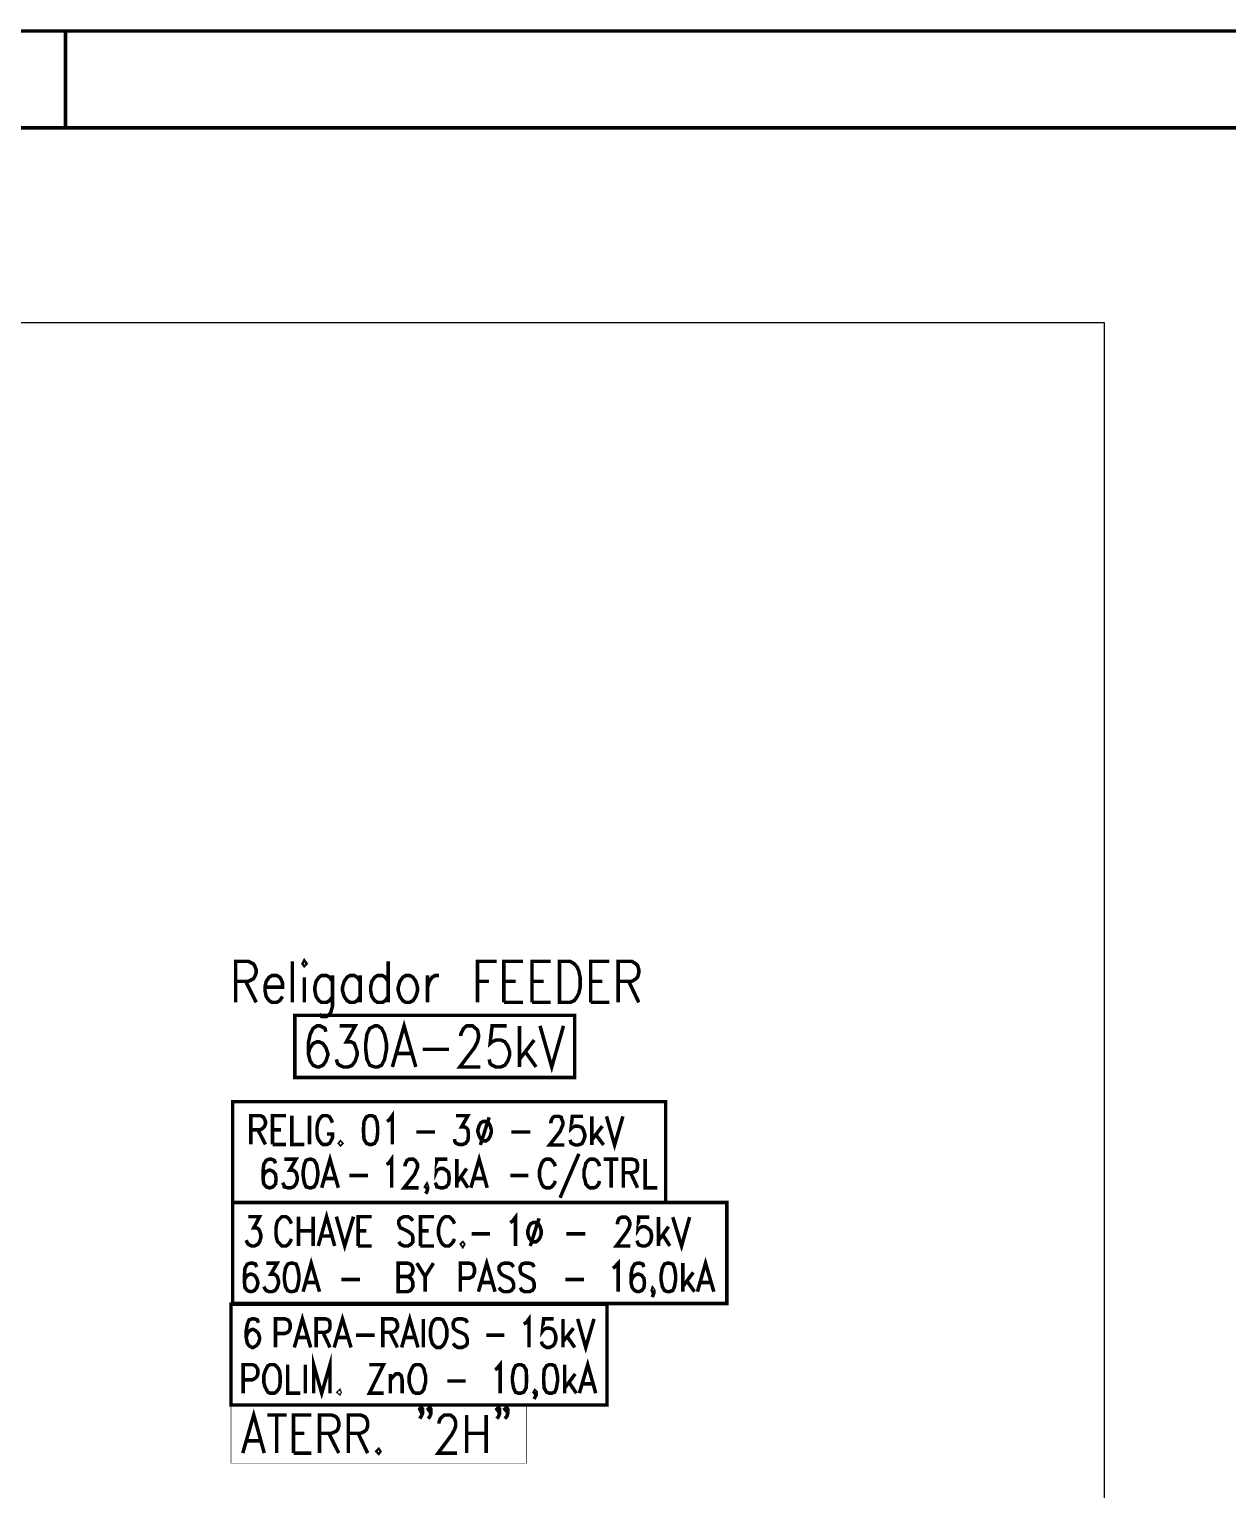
# Model space of a CAD drawing. Header units: millimetres. Extents: x 7 to 427, y 16 to 313.
# Drawn here: x 239.7 to 326.1, y 207.6 to 312.9 of the extents above; entities that cross this region are included whole.
import ezdxf

# ---------------------------------------------------------------- set-up
doc = ezdxf.new("R2010")
doc.units = ezdxf.units.MM
doc.layers.add('P', color=7, linetype='Continuous')

msp = doc.modelspace()

# ---------------------------------------------------------------- linework, layer by layer
at = {"layer": 'P'}
for points, const_width in [([(7.267, 312.808), (427.267, 312.808)], 0.254), ([(242.27, 312.808), (242.27, 305.823)], 0.254), ([(32.297, 305.823), (420.229, 305.823)], 0.254), ([(254.547, 242.746), (254.547, 245.71), (255.464, 245.71), (255.817, 245.533), (255.905, 245.41), (256.028, 245.11), (256.028, 244.863), (255.905, 244.563), (255.817, 244.44), (255.464, 244.263), (254.547, 244.263)], 0.254), ([(258.639, 245.71), (258.639, 242.746)], 0.254), ([(259.415, 245.533), (259.503, 245.41), (259.627, 245.533), (259.503, 245.71), (259.415, 245.533)], 0.254), ([(265.553, 245.71), (265.553, 242.746)], 0.254), ([(271.992, 242.746), (271.992, 245.71), (273.385, 245.71)], 0.254), ([(273.897, 242.746), (273.897, 245.71), (275.29, 245.71)], 0.254), ([(275.925, 242.746), (275.925, 245.71), (277.283, 245.71)], 0.254), ([(277.918, 242.746), (277.918, 245.71), (278.677, 245.71), (278.977, 245.533), (279.188, 245.286), (279.312, 244.987), (279.4, 244.563), (279.4, 243.84), (279.312, 243.417), (279.188, 243.17), (278.977, 242.87), (278.677, 242.746), (277.918, 242.746)], 0.254), ([(280.158, 242.746), (280.158, 245.71), (281.517, 245.71)], 0.254), ([(282.152, 242.746), (282.152, 245.71), (283.122, 245.71), (283.422, 245.533), (283.545, 245.41), (283.633, 245.11), (283.633, 244.863), (283.545, 244.563), (283.422, 244.44), (283.122, 244.263), (282.152, 244.263)], 0.254), ([(256.663, 243.84), (257.933, 243.84), (257.933, 244.14), (257.81, 244.44), (257.722, 244.563), (257.51, 244.687), (257.175, 244.687), (256.963, 244.563), (256.752, 244.263), (256.663, 243.84), (256.663, 243.593), (256.752, 243.17), (256.963, 242.87), (257.175, 242.746), (257.51, 242.746), (257.722, 242.87), (257.933, 243.17)], 0.254), ([(259.503, 244.563), (259.503, 242.746)], 0.254), ([(261.532, 244.263), (261.32, 244.563), (261.108, 244.687), (260.756, 244.687), (260.562, 244.563), (260.35, 244.263), (260.262, 243.84), (260.262, 243.593), (260.35, 243.17), (260.562, 242.87), (260.756, 242.746), (261.108, 242.746), (261.32, 242.87), (261.532, 243.17)], 0.254), ([(261.532, 244.687), (261.532, 242.447), (261.408, 242.023), (261.32, 241.9), (261.108, 241.723), (260.756, 241.723), (260.562, 241.9)], 0.254), ([(263.525, 244.263), (263.313, 244.563), (263.102, 244.687), (262.802, 244.687), (262.59, 244.563), (262.378, 244.263), (262.255, 243.84), (262.255, 243.593), (262.378, 243.17), (262.59, 242.87), (262.802, 242.746), (263.102, 242.746), (263.313, 242.87), (263.525, 243.17)], 0.254), ([(263.525, 244.687), (263.525, 242.746)], 0.254), ([(265.553, 244.263), (265.342, 244.563), (265.13, 244.687), (264.795, 244.687), (264.583, 244.563), (264.372, 244.263), (264.283, 243.84), (264.283, 243.593), (264.372, 243.17), (264.583, 242.87), (264.795, 242.746), (265.13, 242.746), (265.342, 242.87), (265.553, 243.17)], 0.254), ([(266.823, 244.687), (266.612, 244.563), (266.4, 244.263), (266.277, 243.84), (266.277, 243.593), (266.4, 243.17), (266.612, 242.87), (266.823, 242.746), (267.106, 242.746), (267.335, 242.87), (267.547, 243.17), (267.67, 243.593), (267.67, 243.84), (267.547, 244.263), (267.335, 244.563), (267.106, 244.687), (266.823, 244.687)], 0.254), ([(268.393, 244.687), (268.393, 242.746)], 0.254), ([(268.393, 243.84), (268.517, 244.263), (268.728, 244.563), (268.94, 244.687), (269.222, 244.687)], 0.254), ([(255.27, 244.263), (256.028, 242.746)], 0.254), ([(271.992, 244.263), (272.838, 244.263)], 0.254), ([(273.897, 244.263), (274.743, 244.263)], 0.254), ([(275.925, 244.263), (276.772, 244.263)], 0.254), ([(280.158, 244.263), (281.005, 244.263)], 0.254), ([(282.91, 244.263), (283.633, 242.746)], 0.254), ([(273.897, 242.746), (275.29, 242.746)], 0.254), ([(275.925, 242.746), (277.283, 242.746)], 0.254), ([(280.158, 242.746), (281.517, 242.746)], 0.254), ([(258.815, 241.812), (279.012, 241.812), (279.012, 237.331), (258.815, 237.331), (258.815, 241.812)], 0.254), ([(265.853, 238.09), (266.7, 241.053), (267.547, 238.09)], 0.254), ([(261.056, 240.63), (260.985, 240.877), (260.632, 241.053), (260.421, 241.053), (260.138, 240.877), (259.927, 240.453), (259.786, 239.783), (259.786, 239.06), (259.927, 238.513), (260.138, 238.213), (260.421, 238.09), (260.562, 238.09), (260.844, 238.213), (261.056, 238.513), (261.197, 238.936), (261.197, 239.06), (261.056, 239.483), (260.844, 239.783), (260.562, 239.907), (260.421, 239.907), (260.138, 239.783), (259.927, 239.483), (259.786, 239.06)], 0.254), ([(262.043, 241.053), (263.172, 241.053), (262.537, 239.907), (262.872, 239.907), (263.102, 239.783), (263.172, 239.607), (263.313, 239.183), (263.313, 238.936), (263.172, 238.513), (262.961, 238.213), (262.678, 238.09), (262.326, 238.09), (262.043, 238.213), (261.902, 238.337), (261.814, 238.637)], 0.254), ([(264.583, 241.053), (264.231, 240.877), (264.019, 240.453), (263.931, 239.783), (263.931, 239.36), (264.019, 238.637), (264.231, 238.213), (264.583, 238.09), (264.795, 238.09), (265.077, 238.213), (265.289, 238.637), (265.43, 239.36), (265.43, 239.783), (265.289, 240.453), (265.077, 240.877), (264.795, 241.053), (264.583, 241.053)], 0.254), ([(270.792, 240.33), (270.792, 240.453), (270.933, 240.753), (271.004, 240.877), (271.216, 241.053), (271.639, 241.053), (271.851, 240.877), (271.992, 240.753), (272.062, 240.453), (272.062, 240.206), (271.992, 239.907), (271.78, 239.483), (270.722, 238.09), (272.203, 238.09)], 0.254), ([(274.108, 241.053), (273.05, 241.053), (272.909, 239.783), (273.05, 239.907), (273.332, 240.03), (273.685, 240.03), (273.967, 239.907), (274.179, 239.607), (274.32, 239.183), (274.32, 238.936), (274.179, 238.513), (273.967, 238.213), (273.685, 238.09), (273.332, 238.09), (273.05, 238.213), (272.909, 238.337), (272.838, 238.637)], 0.254), ([(275.026, 241.053), (275.026, 238.09)], 0.254), ([(276.507, 241.053), (277.354, 238.09), (278.201, 241.053)], 0.254), ([(266.136, 239.06), (267.194, 239.06)], 0.254), ([(268.041, 239.36), (269.946, 239.36)], 0.254), ([(276.084, 240.03), (275.026, 238.637)], 0.254), ([(275.449, 239.183), (276.225, 238.09)], 0.254), ([(254.335, 228.318), (285.574, 228.318), (285.574, 235.585), (254.335, 235.585), (254.335, 228.318)], 0.254), ([(265.465, 234.156), (265.642, 234.28), (265.853, 234.58), (265.853, 232.498)], 0.254), ([(255.64, 232.498), (255.64, 234.58), (256.328, 234.58), (256.522, 234.491), (256.611, 234.368), (256.699, 234.156), (256.699, 233.98), (256.611, 233.768), (256.522, 233.68), (256.328, 233.557), (255.64, 233.557)], 0.254), ([(257.21, 232.498), (257.21, 234.58), (258.18, 234.58)], 0.254), ([(258.604, 234.58), (258.604, 232.498), (259.503, 232.498)], 0.254), ([(259.874, 234.58), (259.874, 232.498)], 0.254), ([(261.532, 234.068), (261.444, 234.28), (261.32, 234.491), (261.144, 234.58), (260.844, 234.58), (260.72, 234.491), (260.562, 234.28), (260.473, 234.068), (260.421, 233.768), (260.421, 233.257), (260.473, 232.974), (260.562, 232.798), (260.72, 232.586), (260.844, 232.498), (261.144, 232.498), (261.32, 232.586), (261.444, 232.798), (261.532, 232.974), (261.532, 233.257), (261.144, 233.257)], 0.254), ([(264.195, 234.58), (263.984, 234.491), (263.807, 234.156), (263.772, 233.68), (263.772, 233.398), (263.807, 232.886), (263.984, 232.586), (264.195, 232.498), (264.372, 232.498), (264.583, 232.586), (264.742, 232.886), (264.795, 233.398), (264.795, 233.68), (264.742, 234.156), (264.583, 234.491), (264.372, 234.58), (264.195, 234.58)], 0.254), ([(270.457, 234.58), (271.304, 234.58), (270.845, 233.768), (271.057, 233.768), (271.216, 233.68), (271.304, 233.557), (271.339, 233.257), (271.339, 233.098), (271.304, 232.798), (271.145, 232.586), (270.933, 232.498), (270.669, 232.498), (270.457, 232.586), (270.369, 232.675), (270.334, 232.886)], 0.254), ([(272.397, 234.156), (272.239, 234.068), (272.115, 233.856), (272.027, 233.557), (272.027, 233.398), (272.115, 233.098), (272.239, 232.886), (272.397, 232.763), (272.627, 232.763), (272.785, 232.886), (272.909, 233.098), (272.997, 233.398), (272.997, 233.557), (272.909, 233.856), (272.785, 234.068), (272.627, 234.156), (272.397, 234.156)], 0.254), ([(272.838, 234.456), (272.203, 232.463)], 0.254), ([(277.283, 234.033), (277.283, 234.103), (277.354, 234.315), (277.442, 234.456), (277.566, 234.527), (277.865, 234.527), (278.042, 234.456), (278.077, 234.315), (278.165, 234.103), (278.165, 233.945), (278.077, 233.733), (277.954, 233.433), (277.195, 232.463), (278.253, 232.463)], 0.254), ([(279.612, 234.527), (278.836, 234.527), (278.747, 233.645), (278.836, 233.733), (279.047, 233.821), (279.259, 233.821), (279.523, 233.733), (279.647, 233.521), (279.735, 233.221), (279.735, 233.045), (279.647, 232.763), (279.523, 232.551), (279.259, 232.463), (279.047, 232.463), (278.836, 232.551), (278.747, 232.622), (278.677, 232.833)], 0.254), ([(280.247, 234.527), (280.247, 232.463)], 0.254), ([(281.005, 233.821), (280.247, 232.833)], 0.254), ([(281.305, 234.527), (281.887, 232.463), (282.487, 234.527)], 0.254), ([(256.152, 233.557), (256.699, 232.498)], 0.254), ([(257.21, 233.557), (257.81, 233.557)], 0.254), ([(267.582, 233.398), (268.94, 233.398)], 0.254), ([(274.443, 233.398), (275.802, 233.398)], 0.254), ([(280.529, 233.221), (281.093, 232.463)], 0.254), ([(257.21, 232.498), (258.18, 232.498)], 0.254), ([(260.756, 229.376), (261.355, 231.44), (261.955, 229.376)], 0.254), ([(262.114, 232.675), (262.043, 232.586), (262.114, 232.498), (262.202, 232.586), (262.114, 232.675)], 0.254), ([(265.43, 231.069), (265.589, 231.14), (265.8, 231.44), (265.8, 229.376)], 0.254), ([(271.515, 229.376), (272.115, 231.44), (272.697, 229.376)], 0.254), ([(279.312, 231.828), (277.954, 228.653)], 0.254), ([(257.422, 231.14), (257.334, 231.352), (257.122, 231.44), (256.963, 231.44), (256.752, 231.352), (256.575, 231.069), (256.522, 230.558), (256.522, 230.046), (256.575, 229.658), (256.752, 229.447), (256.963, 229.376), (257.034, 229.376), (257.246, 229.447), (257.422, 229.658), (257.457, 229.958), (257.457, 230.046), (257.422, 230.346), (257.246, 230.558), (257.034, 230.646), (256.963, 230.646), (256.752, 230.558), (256.575, 230.346), (256.522, 230.046)], 0.254), ([(258.057, 231.44), (258.904, 231.44), (258.445, 230.646), (258.692, 230.646), (258.815, 230.558), (258.904, 230.47), (258.992, 230.17), (258.992, 229.958), (258.904, 229.658), (258.727, 229.447), (258.516, 229.376), (258.304, 229.376), (258.057, 229.447), (258.022, 229.588), (257.933, 229.747)], 0.254), ([(259.874, 231.44), (259.627, 231.352), (259.503, 231.069), (259.415, 230.558), (259.415, 230.258), (259.503, 229.747), (259.627, 229.447), (259.874, 229.376), (259.997, 229.376), (260.209, 229.447), (260.385, 229.747), (260.473, 230.258), (260.473, 230.558), (260.385, 231.069), (260.209, 231.352), (259.997, 231.44), (259.874, 231.44)], 0.254), ([(266.771, 230.928), (266.771, 231.069), (266.859, 231.228), (266.912, 231.352), (267.07, 231.44), (267.37, 231.44), (267.494, 231.352), (267.582, 231.228), (267.67, 231.069), (267.67, 230.858), (267.582, 230.646), (267.458, 230.346), (266.7, 229.376), (267.758, 229.376)], 0.254), ([(269.822, 231.44), (269.064, 231.44), (269.028, 230.558), (269.064, 230.646), (269.311, 230.77), (269.522, 230.77), (269.734, 230.646), (269.91, 230.47), (269.946, 230.17), (269.946, 229.958), (269.91, 229.658), (269.734, 229.447), (269.522, 229.376), (269.311, 229.376), (269.064, 229.447), (269.028, 229.588), (268.94, 229.747)], 0.254), ([(270.51, 231.44), (270.51, 229.376)], 0.254), ([(271.216, 230.77), (270.51, 229.747)], 0.254), ([(277.618, 230.928), (277.53, 231.14), (277.354, 231.352), (277.23, 231.44), (276.931, 231.44), (276.772, 231.352), (276.631, 231.14), (276.56, 230.928), (276.472, 230.646), (276.472, 230.17), (276.56, 229.87), (276.631, 229.658), (276.772, 229.447), (276.931, 229.376), (277.23, 229.376), (277.354, 229.447), (277.53, 229.658), (277.618, 229.87)], 0.254), ([(280.793, 230.928), (280.741, 231.14), (280.582, 231.352), (280.405, 231.44), (280.106, 231.44), (279.982, 231.352), (279.806, 231.14), (279.77, 230.928), (279.682, 230.646), (279.682, 230.17), (279.77, 229.87), (279.806, 229.658), (279.982, 229.447), (280.106, 229.376), (280.405, 229.376), (280.582, 229.447), (280.741, 229.658), (280.793, 229.87)], 0.254), ([(281.093, 231.44), (282.152, 231.44)], 0.254), ([(281.64, 231.44), (281.64, 229.376)], 0.254), ([(282.522, 229.376), (282.522, 231.44), (283.157, 231.44), (283.422, 231.352), (283.492, 231.228), (283.545, 231.069), (283.545, 230.858), (283.492, 230.646), (283.422, 230.558), (283.157, 230.47), (282.522, 230.47)], 0.254), ([(284.092, 231.44), (284.092, 229.376), (284.974, 229.376)], 0.254), ([(260.985, 230.046), (261.743, 230.046)], 0.254), ([(262.749, 230.258), (264.107, 230.258)], 0.254), ([(268.393, 229.447), (268.34, 229.376), (268.252, 229.447), (268.34, 229.588), (268.393, 229.447), (268.393, 229.235), (268.34, 229.076), (268.252, 228.953)], 0.254), ([(270.792, 230.17), (271.304, 229.376)], 0.254), ([(271.78, 230.046), (272.486, 230.046)], 0.254), ([(274.355, 230.258), (275.661, 230.258)], 0.254), ([(283.034, 230.47), (283.545, 229.376)], 0.254), ([(254.335, 221.033), (289.983, 221.033), (289.983, 228.318), (254.335, 228.318), (254.335, 221.033)], 0.254), ([(260.509, 225.178), (261.108, 227.295), (261.691, 225.178)], 0.254), ([(274.355, 226.871), (274.514, 226.96), (274.743, 227.259), (274.743, 225.178)], 0.254), ([(255.464, 227.295), (256.275, 227.295), (255.852, 226.483), (256.064, 226.483), (256.187, 226.413), (256.275, 226.272), (256.364, 225.989), (256.364, 225.778), (256.275, 225.478), (256.152, 225.302), (255.905, 225.178), (255.693, 225.178), (255.464, 225.302), (255.393, 225.39), (255.305, 225.601)], 0.254), ([(258.568, 226.783), (258.48, 226.995), (258.357, 227.171), (258.18, 227.295), (257.881, 227.295), (257.757, 227.171), (257.581, 226.995), (257.51, 226.783), (257.457, 226.483), (257.457, 225.989), (257.51, 225.69), (257.581, 225.478), (257.757, 225.302), (257.881, 225.178), (258.18, 225.178), (258.357, 225.302), (258.48, 225.478), (258.568, 225.69)], 0.254), ([(259.08, 227.295), (259.08, 225.178)], 0.254), ([(260.138, 227.295), (260.138, 225.178)], 0.254), ([(261.814, 227.295), (262.414, 225.178), (263.049, 227.295)], 0.254), ([(263.384, 225.178), (263.384, 227.295), (264.372, 227.295)], 0.254), ([(267.335, 226.995), (267.194, 227.171), (266.982, 227.295), (266.7, 227.295), (266.435, 227.171), (266.312, 226.995), (266.312, 226.783), (266.4, 226.572), (266.435, 226.483), (266.612, 226.413), (267.035, 226.201), (267.194, 226.06), (267.282, 225.989), (267.335, 225.778), (267.335, 225.478), (267.194, 225.302), (266.982, 225.178), (266.7, 225.178), (266.435, 225.302), (266.312, 225.478)], 0.254), ([(267.882, 225.178), (267.882, 227.295), (268.852, 227.295)], 0.254), ([(270.334, 226.783), (270.245, 226.995), (270.087, 227.171), (269.946, 227.295), (269.663, 227.295), (269.487, 227.171), (269.363, 226.995), (269.275, 226.783), (269.187, 226.483), (269.187, 225.989), (269.275, 225.69), (269.363, 225.478), (269.487, 225.302), (269.663, 225.178), (269.946, 225.178), (270.087, 225.302), (270.245, 225.478), (270.334, 225.69)], 0.254), ([(276.013, 226.871), (275.837, 226.783), (275.713, 226.572), (275.625, 226.272), (275.625, 226.06), (275.713, 225.778), (275.837, 225.601), (276.013, 225.478), (276.225, 225.478), (276.384, 225.601), (276.507, 225.778), (276.595, 226.06), (276.595, 226.272), (276.507, 226.572), (276.384, 226.783), (276.225, 226.871), (276.013, 226.871)], 0.254), ([(276.437, 227.171), (275.802, 225.178)], 0.254), ([(282.099, 226.748), (282.099, 226.871), (282.152, 227.048), (282.222, 227.171), (282.399, 227.259), (282.698, 227.259), (282.822, 227.171), (282.91, 227.048), (282.981, 226.871), (282.981, 226.66), (282.91, 226.448), (282.734, 226.148), (282.011, 225.178), (283.034, 225.178)], 0.254), ([(284.392, 227.259), (283.633, 227.259), (283.58, 226.36), (283.633, 226.448), (283.88, 226.572), (284.092, 226.572), (284.304, 226.448), (284.48, 226.272), (284.551, 225.989), (284.551, 225.778), (284.48, 225.478), (284.304, 225.266), (284.092, 225.178), (283.88, 225.178), (283.633, 225.266), (283.58, 225.354), (283.492, 225.566)], 0.254), ([(285.062, 227.259), (285.062, 225.178)], 0.254), ([(285.785, 226.572), (285.062, 225.566)], 0.254), ([(286.085, 227.259), (286.72, 225.178), (287.302, 227.259)], 0.254), ([(259.08, 226.272), (260.138, 226.272)], 0.254), ([(260.72, 225.901), (261.479, 225.901)], 0.254), ([(263.384, 226.272), (263.984, 226.272)], 0.254), ([(267.882, 226.272), (268.464, 226.272)], 0.254), ([(270.933, 225.39), (270.845, 225.302), (270.933, 225.178), (271.004, 225.302), (270.933, 225.39)], 0.254), ([(271.568, 226.06), (272.909, 226.06)], 0.254), ([(278.412, 226.06), (279.77, 226.06)], 0.254), ([(285.362, 225.989), (285.873, 225.178)], 0.254), ([(259.415, 221.88), (259.997, 223.943), (260.597, 221.88)], 0.254), ([(263.384, 225.178), (264.372, 225.178)], 0.254), ([(267.882, 225.178), (268.852, 225.178)], 0.254), ([(272.062, 221.88), (272.662, 223.943), (273.262, 221.88)], 0.254), ([(287.867, 221.88), (288.449, 223.943), (289.048, 221.88)], 0.254), ([(256.064, 223.661), (255.976, 223.873), (255.764, 223.943), (255.605, 223.943), (255.393, 223.873), (255.217, 223.573), (255.182, 223.061), (255.182, 222.55), (255.217, 222.179), (255.393, 221.968), (255.605, 221.88), (255.693, 221.88), (255.905, 221.968), (256.064, 222.179), (256.152, 222.462), (256.152, 222.55), (256.064, 222.85), (255.905, 223.061), (255.693, 223.15), (255.605, 223.15), (255.393, 223.061), (255.217, 222.85), (255.182, 222.55)], 0.254), ([(256.752, 223.943), (257.545, 223.943), (257.087, 223.15), (257.334, 223.15), (257.457, 223.061), (257.545, 222.973), (257.634, 222.673), (257.634, 222.462), (257.545, 222.179), (257.387, 221.968), (257.175, 221.88), (256.963, 221.88), (256.752, 221.968), (256.663, 222.091), (256.575, 222.25)], 0.254), ([(258.516, 223.943), (258.304, 223.873), (258.145, 223.573), (258.057, 223.061), (258.057, 222.762), (258.145, 222.25), (258.304, 221.968), (258.516, 221.88), (258.639, 221.88), (258.904, 221.968), (259.027, 222.25), (259.115, 222.762), (259.115, 223.061), (259.027, 223.573), (258.904, 223.873), (258.639, 223.943), (258.516, 223.943)], 0.254), ([(266.947, 222.973), (267.159, 222.85), (267.247, 222.762), (267.335, 222.55), (267.335, 222.25), (267.247, 222.091), (267.159, 221.968), (266.947, 221.88), (266.277, 221.88), (266.277, 223.943), (266.947, 223.943), (267.159, 223.873), (267.247, 223.785), (267.335, 223.573), (267.335, 223.361), (267.247, 223.15), (267.159, 223.061), (266.947, 222.973), (266.277, 222.973)], 0.254), ([(267.617, 223.943), (268.217, 222.973), (268.217, 221.88)], 0.254), ([(268.817, 223.943), (268.217, 222.973)], 0.254), ([(270.757, 221.88), (270.757, 223.943), (271.392, 223.943), (271.639, 223.873), (271.692, 223.785), (271.78, 223.573), (271.78, 223.273), (271.692, 223.061), (271.639, 222.973), (271.392, 222.85), (270.757, 222.85)], 0.254), ([(274.602, 223.661), (274.443, 223.873), (274.232, 223.943), (273.932, 223.943), (273.72, 223.873), (273.544, 223.661), (273.544, 223.449), (273.632, 223.273), (273.72, 223.15), (273.844, 223.061), (274.32, 222.85), (274.443, 222.762), (274.514, 222.673), (274.602, 222.462), (274.602, 222.179), (274.443, 221.968), (274.232, 221.88), (273.932, 221.88), (273.72, 221.968), (273.544, 222.179)], 0.254), ([(276.084, 223.661), (275.96, 223.873), (275.713, 223.943), (275.414, 223.943), (275.202, 223.873), (275.078, 223.661), (275.078, 223.449), (275.114, 223.273), (275.202, 223.15), (275.378, 223.061), (275.802, 222.85), (275.96, 222.762), (276.013, 222.673), (276.084, 222.462), (276.084, 222.179), (275.96, 221.968), (275.713, 221.88), (275.414, 221.88), (275.202, 221.968), (275.078, 222.179)], 0.254), ([(281.764, 223.573), (281.887, 223.661), (282.152, 223.943), (282.152, 221.88)], 0.254), ([(284.004, 223.661), (283.916, 223.873), (283.704, 223.943), (283.545, 223.943), (283.333, 223.873), (283.157, 223.573), (283.069, 223.061), (283.069, 222.55), (283.157, 222.179), (283.333, 221.968), (283.545, 221.88), (283.633, 221.88), (283.845, 221.968), (284.004, 222.179), (284.039, 222.462), (284.039, 222.55), (284.004, 222.85), (283.845, 223.061), (283.633, 223.15), (283.545, 223.15), (283.333, 223.061), (283.157, 222.85), (283.069, 222.55)], 0.254), ([(285.697, 223.943), (285.485, 223.873), (285.327, 223.573), (285.238, 223.061), (285.238, 222.762), (285.327, 222.25), (285.485, 221.968), (285.697, 221.88), (285.821, 221.88), (286.085, 221.968), (286.209, 222.25), (286.297, 222.762), (286.297, 223.061), (286.209, 223.573), (286.085, 223.873), (285.821, 223.943), (285.697, 223.943)], 0.254), ([(286.808, 223.943), (286.808, 221.88)], 0.254), ([(287.567, 223.273), (286.808, 222.25)], 0.254), ([(259.627, 222.55), (260.385, 222.55)], 0.254), ([(262.167, 222.762), (263.525, 222.762)], 0.254), ([(272.327, 222.55), (273.05, 222.55)], 0.254), ([(278.342, 222.762), (279.682, 222.762)], 0.254), ([(284.727, 221.968), (284.639, 221.88), (284.603, 221.968), (284.639, 222.091), (284.727, 221.968), (284.727, 221.791), (284.639, 221.58), (284.603, 221.492)], 0.254), ([(287.091, 222.673), (287.655, 221.88)], 0.254), ([(288.078, 222.55), (288.837, 222.55)], 0.254), ([(254.212, 213.713), (281.34, 213.713), (281.34, 220.98), (254.212, 220.98), (254.212, 213.713)], 0.254), ([(258.78, 217.858), (259.362, 219.922), (259.962, 217.858)], 0.254), ([(261.655, 217.858), (262.255, 219.922), (262.872, 217.858)], 0.254), ([(266.524, 217.858), (267.106, 219.922), (267.705, 217.858)], 0.254), ([(275.325, 219.551), (275.502, 219.639), (275.713, 219.922), (275.713, 217.858)], 0.254), ([(256.187, 219.639), (256.117, 219.851), (255.905, 219.922), (255.729, 219.922), (255.517, 219.851), (255.393, 219.551), (255.305, 219.04), (255.305, 218.581), (255.393, 218.158), (255.517, 217.981), (255.729, 217.858), (255.817, 217.858), (256.028, 217.981), (256.187, 218.158), (256.275, 218.44), (256.275, 218.581), (256.187, 218.863), (256.028, 219.04), (255.817, 219.163), (255.729, 219.163), (255.517, 219.04), (255.393, 218.863), (255.305, 218.581)], 0.254), ([(257.422, 217.858), (257.422, 219.922), (258.092, 219.922), (258.304, 219.851), (258.392, 219.763), (258.48, 219.551), (258.48, 219.251), (258.392, 219.04), (258.304, 218.952), (258.092, 218.863), (257.422, 218.863)], 0.254), ([(260.35, 217.858), (260.35, 219.922), (261.02, 219.922), (261.232, 219.851), (261.32, 219.763), (261.355, 219.551), (261.355, 219.34), (261.32, 219.163), (261.232, 219.04), (261.02, 218.952), (260.35, 218.952)], 0.254), ([(265.165, 217.858), (265.165, 219.922), (265.853, 219.922), (266.047, 219.851), (266.136, 219.763), (266.224, 219.551), (266.224, 219.34), (266.136, 219.163), (266.047, 219.04), (265.853, 218.952), (265.165, 218.952)], 0.254), ([(268.093, 219.922), (268.093, 217.858)], 0.254), ([(269.028, 219.922), (268.887, 219.851), (268.728, 219.639), (268.676, 219.463), (268.605, 219.163), (268.605, 218.652), (268.676, 218.369), (268.728, 218.158), (268.887, 217.981), (269.028, 217.858), (269.311, 217.858), (269.487, 217.981), (269.61, 218.158), (269.699, 218.369), (269.787, 218.652), (269.787, 219.163), (269.699, 219.463), (269.61, 219.639), (269.487, 219.851), (269.311, 219.922), (269.028, 219.922)], 0.254), ([(271.268, 219.639), (271.145, 219.851), (270.88, 219.922), (270.581, 219.922), (270.369, 219.851), (270.245, 219.639), (270.245, 219.463), (270.281, 219.251), (270.369, 219.163), (270.545, 219.04), (270.969, 218.863), (271.145, 218.74), (271.18, 218.652), (271.268, 218.44), (271.268, 218.158), (271.145, 217.981), (270.88, 217.858), (270.581, 217.858), (270.369, 217.981), (270.245, 218.158)], 0.254), ([(277.495, 219.922), (276.772, 219.922), (276.684, 219.04), (276.772, 219.163), (276.983, 219.251), (277.195, 219.251), (277.442, 219.163), (277.566, 218.952), (277.654, 218.652), (277.654, 218.44), (277.566, 218.158), (277.442, 217.981), (277.195, 217.858), (276.983, 217.858), (276.772, 217.981), (276.684, 218.07), (276.595, 218.281)], 0.254), ([(278.165, 219.922), (278.165, 217.858)], 0.254), ([(278.924, 219.251), (278.165, 218.281)], 0.254), ([(279.224, 219.922), (279.806, 217.858), (280.405, 219.922)], 0.254), ([(258.992, 218.581), (259.75, 218.581)], 0.254), ([(260.844, 218.952), (261.355, 217.858)], 0.254), ([(261.902, 218.581), (262.625, 218.581)], 0.254), ([(263.225, 218.74), (264.583, 218.74)], 0.254), ([(265.677, 218.952), (266.224, 217.858)], 0.254), ([(266.735, 218.581), (267.458, 218.581)], 0.254), ([(272.627, 218.74), (273.932, 218.74)], 0.254), ([(278.465, 218.652), (279.012, 217.858)], 0.254), ([(260.174, 214.559), (260.174, 216.623), (260.756, 214.559), (261.355, 216.623), (261.355, 214.559)], 0.254), ([(279.347, 214.559), (279.947, 216.623), (280.529, 214.559)], 0.254), ([(255.094, 214.559), (255.094, 216.623), (255.764, 216.623), (255.976, 216.535), (256.064, 216.412), (256.152, 216.253), (256.152, 215.953), (256.064, 215.741), (255.976, 215.653), (255.764, 215.53), (255.094, 215.53)], 0.254), ([(257.034, 216.623), (256.875, 216.535), (256.752, 216.323), (256.663, 216.112), (256.575, 215.829), (256.575, 215.353), (256.663, 215.018), (256.752, 214.842), (256.875, 214.63), (257.034, 214.559), (257.334, 214.559), (257.457, 214.63), (257.634, 214.842), (257.722, 215.018), (257.757, 215.353), (257.757, 215.829), (257.722, 216.112), (257.634, 216.323), (257.457, 216.535), (257.334, 216.623), (257.034, 216.623)], 0.254), ([(258.304, 216.623), (258.304, 214.559), (259.203, 214.559)], 0.254), ([(259.574, 216.623), (259.574, 214.559)], 0.254), ([(265.218, 214.559), (264.195, 214.559), (265.218, 216.623), (264.195, 216.623)], 0.254), ([(265.712, 215.953), (265.712, 214.559)], 0.254), ([(265.712, 215.53), (265.977, 215.829), (266.1, 215.953), (266.347, 215.953), (266.488, 215.829), (266.559, 215.53), (266.559, 214.559)], 0.254), ([(267.547, 216.623), (267.37, 216.535), (267.247, 216.323), (267.159, 216.112), (267.07, 215.829), (267.07, 215.353), (267.159, 215.018), (267.247, 214.842), (267.37, 214.63), (267.547, 214.559), (267.829, 214.559), (267.97, 214.63), (268.129, 214.842), (268.164, 215.018), (268.252, 215.353), (268.252, 215.829), (268.164, 216.112), (268.129, 216.323), (267.97, 216.535), (267.829, 216.623), (267.547, 216.623)], 0.254), ([(273.262, 216.253), (273.385, 216.323), (273.632, 216.623), (273.632, 214.559)], 0.254), ([(274.955, 216.623), (274.743, 216.535), (274.602, 216.253), (274.514, 215.741), (274.514, 215.441), (274.602, 214.93), (274.743, 214.63), (274.955, 214.559), (275.114, 214.559), (275.325, 214.63), (275.502, 214.93), (275.537, 215.441), (275.537, 215.741), (275.502, 216.253), (275.325, 216.535), (275.114, 216.623), (274.955, 216.623)], 0.254), ([(277.195, 216.623), (276.983, 216.535), (276.807, 216.253), (276.772, 215.741), (276.772, 215.441), (276.807, 214.93), (276.983, 214.63), (277.195, 214.559), (277.354, 214.559), (277.566, 214.63), (277.689, 214.93), (277.777, 215.441), (277.777, 215.741), (277.689, 216.253), (277.566, 216.535), (277.354, 216.623), (277.195, 216.623)], 0.254), ([(278.289, 216.623), (278.289, 214.559)], 0.254), ([(279.047, 215.953), (278.289, 214.93)], 0.254), ([(269.822, 215.441), (271.145, 215.441)], 0.254), ([(276.225, 214.63), (276.137, 214.559), (276.084, 214.63), (276.137, 214.718), (276.225, 214.63), (276.225, 214.418), (276.137, 214.26), (276.084, 214.136)], 0.254), ([(278.589, 215.353), (279.135, 214.559)], 0.254), ([(279.559, 215.23), (280.317, 215.23)], 0.254), ([(262.043, 214.718), (261.955, 214.63), (262.043, 214.559), (262.079, 214.63), (262.043, 214.718)], 0.254), ([(254.212, 213.625), (275.537, 213.625), (275.537, 209.515), (254.212, 209.515), (254.212, 213.625)], 0.042), ([(255.058, 210.238), (255.852, 212.99), (256.611, 210.238)], 0.254), ([(256.822, 212.99), (258.233, 212.99)], 0.254), ([(257.51, 212.99), (257.51, 210.238)], 0.254), ([(258.727, 210.238), (258.727, 212.99), (259.997, 212.99)], 0.254), ([(260.597, 210.238), (260.597, 212.99), (261.479, 212.99), (261.779, 212.866), (261.902, 212.725), (261.99, 212.478), (261.99, 212.178), (261.902, 211.931), (261.779, 211.808), (261.479, 211.667), (260.597, 211.667)], 0.254), ([(262.678, 210.238), (262.678, 212.99), (263.56, 212.99), (263.86, 212.866), (263.984, 212.725), (264.072, 212.478), (264.072, 212.178), (263.984, 211.931), (263.86, 211.808), (263.56, 211.667), (262.678, 211.667)], 0.254), ([(268.041, 213.413), (267.917, 213.237), (267.829, 213.413), (267.917, 213.536), (268.041, 213.413), (268.041, 213.113), (267.917, 212.866), (267.829, 212.725)], 0.254), ([(268.64, 213.413), (268.552, 213.237), (268.429, 213.413), (268.552, 213.536), (268.64, 213.413), (268.64, 213.113), (268.552, 212.866), (268.429, 212.725)], 0.254), ([(269.222, 212.355), (269.222, 212.478), (269.311, 212.725), (269.452, 212.866), (269.61, 212.99), (270.034, 212.99), (270.21, 212.866), (270.334, 212.725), (270.422, 212.478), (270.422, 212.178), (270.334, 211.931), (270.122, 211.543), (269.152, 210.238), (270.51, 210.238)], 0.254), ([(271.216, 212.99), (271.216, 210.238)], 0.254), ([(272.627, 212.99), (272.627, 210.238)], 0.254), ([(273.597, 213.413), (273.509, 213.237), (273.385, 213.413), (273.509, 213.536), (273.597, 213.413), (273.597, 213.113), (273.509, 212.866), (273.385, 212.725)], 0.254), ([(274.179, 213.413), (274.108, 213.237), (273.967, 213.413), (274.108, 213.536), (274.179, 213.413), (274.179, 213.113), (274.108, 212.866), (273.967, 212.725)], 0.254), ([(258.727, 211.667), (259.503, 211.667)], 0.254), ([(261.267, 211.667), (261.99, 210.238)], 0.254), ([(263.384, 211.667), (264.072, 210.238)], 0.254), ([(271.216, 211.667), (272.627, 211.667)], 0.254), ([(255.341, 211.12), (256.328, 211.12)], 0.254), ([(258.727, 210.238), (259.997, 210.238)], 0.254), ([(264.866, 210.485), (264.742, 210.361), (264.866, 210.238), (264.954, 210.361), (264.866, 210.485)], 0.254)]:
    msp.add_lwpolyline(points, dxfattribs=dict(at, const_width=const_width))
for points in [[(317.235, 291.765), (41.222, 291.765)], [(317.235, 125.906), (317.235, 291.765)]]:
    msp.add_lwpolyline(points, dxfattribs=at)

doc.saveas('drawing.dxf')
